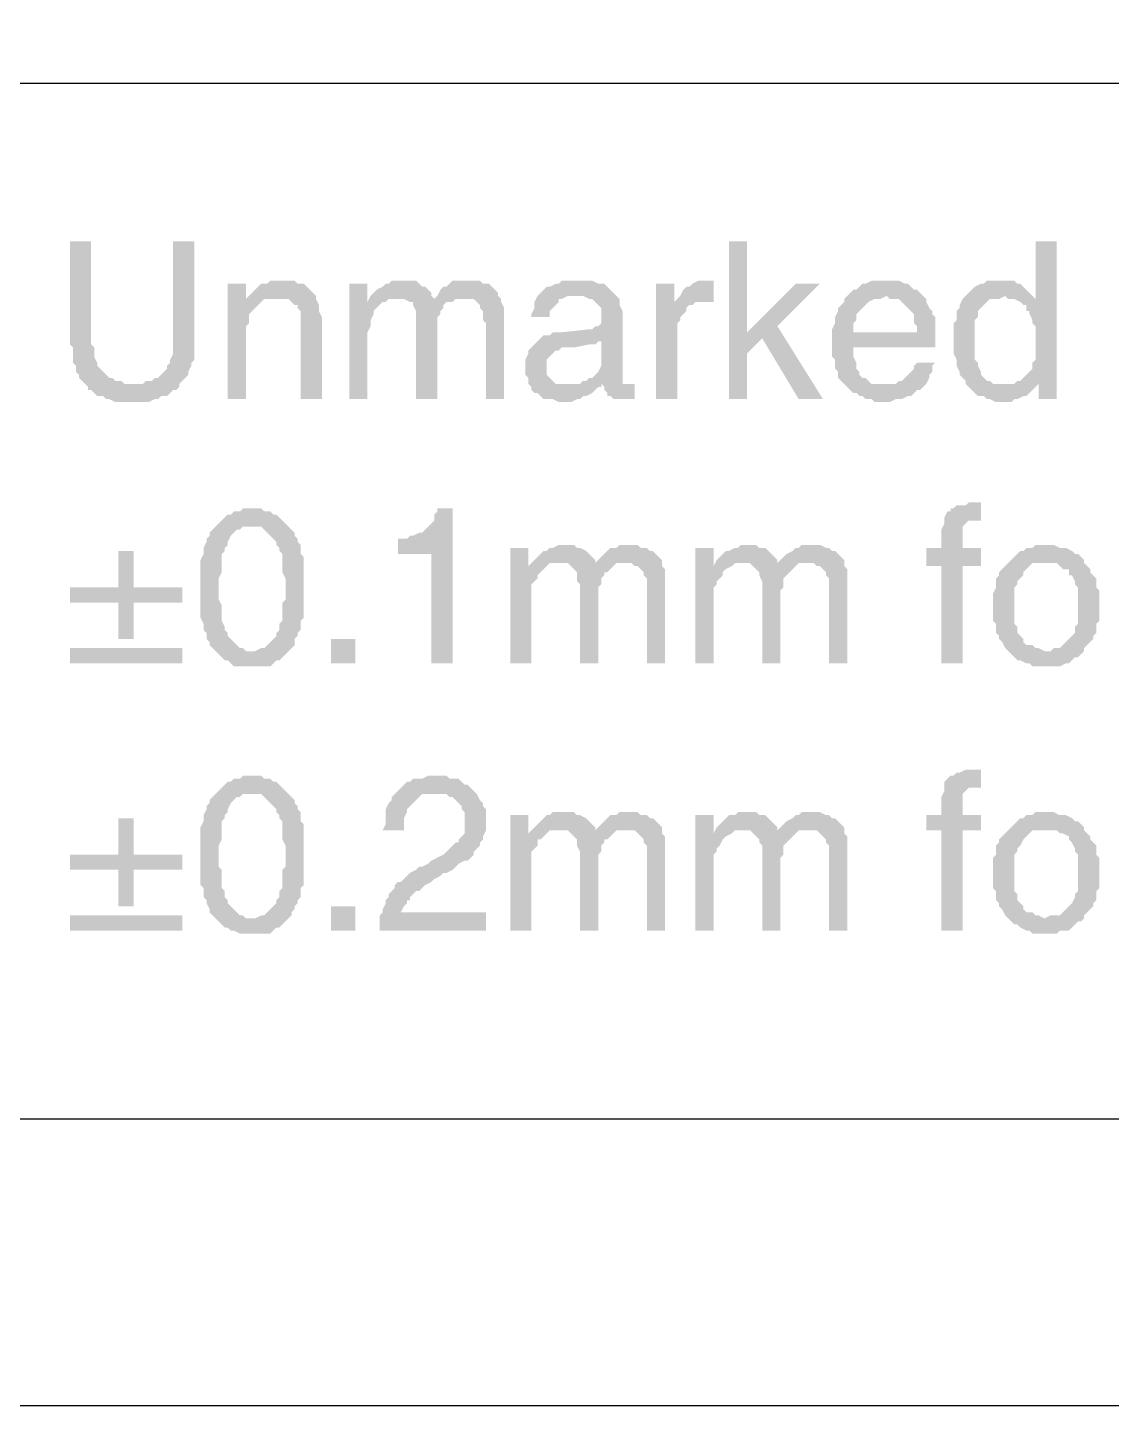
# Model space of a CAD drawing. Header units: millimetres. Extents: x 1399 to 2555, y 1196 to 1555.
# Drawn here: x 1984.7 to 2000.81, y 1257.55 to 1278.03 of the extents above; entities that cross this region are included whole.
import ezdxf

# ---------------------------------------------------------------- set-up
doc = ezdxf.new("R2010")
doc.units = ezdxf.units.MM

msp = doc.modelspace()

# ---------------------------------------------------------------- hatches: boundary and pattern name
at = {"transparency": 33554559}
for points in [[(1985.64386, 1274.85535), (1985.32793, 1274.85535), (1985.32793, 1273.32086), (1985.37306, 1273.27572), (1985.37306, 1273.05006), (1985.4182, 1273.00493), (1985.4182, 1272.91467), (1985.46333, 1272.86953), (1985.46333, 1272.8244), (1985.50846, 1272.77927), (1985.55359, 1272.73414), (1986.27571, 1272.73414), (1986.14031, 1272.73414), (1986.09518, 1272.77927), (1986.00491, 1272.77927), (1985.95978, 1272.8244), (1985.91465, 1272.8244), (1985.86952, 1272.86953), (1985.82438, 1272.91467), (1985.82438, 1272.91467), (1985.77925, 1272.9598), (1985.73412, 1273.00493), (1985.73412, 1273.05006), (1985.68899, 1273.14033), (1985.68899, 1273.27572), (1985.64386, 1273.32086), (1985.64386, 1273.41112)], [(1987.17835, 1274.85535), (1986.86242, 1274.85535), (1986.86242, 1273.18546), (1986.81729, 1273.09519), (1986.81729, 1273.05006), (1986.77216, 1273.00493), (1986.77216, 1272.9598), (1986.72703, 1272.91467), (1986.6819, 1272.86953), (1986.63676, 1272.8244), (1986.59163, 1272.8244), (1986.5465, 1272.77927), (1986.45624, 1272.77927), (1986.4111, 1272.73414), (1985.55359, 1272.73414), (1985.59872, 1272.68901), (1985.59872, 1272.64387), (1985.64386, 1272.64387), (1985.68899, 1272.59874), (1985.73412, 1272.55361), (1985.82438, 1272.55361), (1985.86952, 1272.50848), (1985.91465, 1272.50848), (1986.00491, 1272.46334), (1986.50137, 1272.46334), (1986.59163, 1272.50848), (1986.63676, 1272.50848), (1986.6819, 1272.55361), (1986.77216, 1272.55361), (1986.81729, 1272.59874), (1986.86242, 1272.64387), (1986.90756, 1272.64387), (1986.95269, 1272.68901), (1986.95269, 1272.73414), (1986.99782, 1272.77927), (1987.04295, 1272.8244), (1987.08809, 1272.86953), (1987.08809, 1272.91467), (1987.13322, 1273.00493), (1987.13322, 1273.05006), (1987.17835, 1273.09519), (1987.17835, 1273.36599)], [(1995.39241, 1274.85535), (1995.12161, 1274.85535), (1995.12161, 1272.50848), (1995.39241, 1272.50848), (1995.39241, 1273.18546), (1995.61807, 1273.41112), (1995.39241, 1273.50138)], [(1999.99589, 1274.85535), (1999.67996, 1274.85535), (1999.67996, 1273.99784), (1999.4543, 1273.95271), (1999.49943, 1273.90757), (1999.54457, 1273.90757), (1999.54457, 1273.81731), (1999.5897, 1273.81731), (1999.5897, 1273.77218), (1999.63483, 1273.68191), (1999.63483, 1273.63678), (1999.67996, 1273.59165), (1999.67996, 1273.09519), (1999.63483, 1273.05006), (1999.63483, 1272.9598), (1999.5897, 1272.91467), (1999.54457, 1272.86953), (1999.54457, 1272.86953), (1999.49943, 1272.8244), (1999.4543, 1272.77927), (1999.40917, 1272.77927), (1999.72509, 1272.73414), (1999.72509, 1272.50848), (1999.99589, 1272.50848)], [(1987.9456, 1274.2235), (1987.6748, 1274.2235), (1987.6748, 1272.50848), (1987.9456, 1272.50848), (1987.9456, 1273.45625), (1987.9456, 1273.59165), (1987.99073, 1273.63678), (1987.99073, 1273.77218), (1988.03586, 1273.81731), (1988.08099, 1273.86244), (1988.08099, 1273.86244), (1988.12613, 1273.90757), (1988.17126, 1273.95271), (1987.9456, 1273.99784)], [(1988.44205, 1274.26863), (1988.30665, 1274.26863), (1988.26152, 1274.2235), (1988.17126, 1274.2235), (1988.12613, 1274.17837), (1988.08099, 1274.13323), (1988.03586, 1274.0881), (1987.99073, 1274.04297), (1987.9456, 1273.99784), (1988.17126, 1273.95271), (1988.21639, 1273.99784), (1988.39692, 1273.99784), (1988.98364, 1274.04297), (1988.9385, 1274.0881), (1988.89337, 1274.13323), (1988.89337, 1274.13323), (1988.84824, 1274.17837), (1988.80311, 1274.2235), (1988.71284, 1274.2235), (1988.66771, 1274.26863), (1988.53232, 1274.26863)], [(1989.75088, 1274.2235), (1989.48009, 1274.2235), (1989.48009, 1272.50848), (1989.75088, 1272.50848), (1989.75088, 1273.50138), (1989.79602, 1273.59165), (1989.79602, 1273.68191), (1989.84115, 1273.77218), (1989.84115, 1273.81731), (1989.88628, 1273.86244), (1989.93141, 1273.90757), (1989.97654, 1273.95271), (1990.02168, 1273.95271), (1989.75088, 1273.95271)], [(1990.24734, 1274.26863), (1990.11194, 1274.26863), (1990.06681, 1274.2235), (1990.02168, 1274.2235), (1989.97654, 1274.17837), (1989.88628, 1274.13323), (1989.84115, 1274.0881), (1989.79602, 1274.04297), (1989.75088, 1273.95271), (1990.02168, 1273.95271), (1990.06681, 1273.99784), (1990.20221, 1273.99784), (1990.69866, 1274.04297), (1990.69866, 1274.0881), (1990.65353, 1274.13323), (1990.60839, 1274.17837), (1990.56326, 1274.17837), (1990.51813, 1274.2235), (1990.473, 1274.26863), (1990.3376, 1274.26863)], [(1991.19511, 1274.26863), (1991.01458, 1274.26863), (1990.96945, 1274.2235), (1990.92432, 1274.17837), (1990.87919, 1274.17837), (1990.83406, 1274.13323), (1990.78892, 1274.04297), (1990.74379, 1273.99784), (1990.29247, 1273.99784), (1990.38273, 1273.95271), (1990.42787, 1273.95271), (1990.42787, 1273.90757), (1990.473, 1273.81731), (1990.473, 1272.50848), (1990.78892, 1272.50848), (1990.78892, 1273.50138), (1990.78892, 1273.72705), (1990.83406, 1273.77218), (1990.83406, 1273.81731), (1990.87919, 1273.86244), (1990.87919, 1273.90757), (1990.92432, 1273.95271), (1991.01458, 1273.95271), (1991.05972, 1273.99784), (1991.19511, 1273.99784), (1991.69157, 1274.04297), (1991.69157, 1274.0881), (1991.64643, 1274.13323), (1991.64643, 1274.13323), (1991.6013, 1274.17837), (1991.55617, 1274.2235), (1991.46591, 1274.2235), (1991.42077, 1274.26863), (1991.28538, 1274.26863)], [(1992.91014, 1274.26863), (1992.63934, 1274.26863), (1992.59421, 1274.2235), (1992.54908, 1274.2235), (1992.45881, 1274.17837), (1992.41368, 1274.17837), (1992.36855, 1274.13323), (1992.36855, 1274.13323), (1992.32342, 1274.0881), (1992.27829, 1274.04297), (1992.23315, 1273.95271), (1992.23315, 1273.86244), (1992.18802, 1273.77218), (1992.18802, 1273.72705), (1992.45881, 1273.72705), (1992.45881, 1273.81731), (1992.50395, 1273.86244), (1992.54908, 1273.90757), (1992.59421, 1273.95271), (1992.59421, 1273.99784), (1992.63934, 1273.99784), (1992.72961, 1274.04297), (1993.45172, 1274.04297), (1993.40659, 1274.0881), (1993.36146, 1274.13323), (1993.31633, 1274.17837), (1993.27119, 1274.2235), (1993.18093, 1274.2235), (1993.09066, 1274.26863), (1992.95527, 1274.26863)], [(1994.30923, 1274.2235), (1994.03844, 1274.2235), (1994.03844, 1272.50848), (1994.35437, 1272.50848), (1994.35437, 1273.63678), (1994.3995, 1273.68191), (1994.3995, 1273.72705), (1994.44463, 1273.77218), (1994.48976, 1273.81731), (1994.48976, 1273.86244), (1994.53489, 1273.90757), (1994.58003, 1273.90757), (1994.30923, 1273.95271)], [(1994.80569, 1274.26863), (1994.67029, 1274.26863), (1994.58003, 1274.2235), (1994.53489, 1274.17837), (1994.48976, 1274.17837), (1994.44463, 1274.13323), (1994.3995, 1274.04297), (1994.3995, 1274.04297), (1994.35437, 1273.99784), (1994.85082, 1273.95271), (1994.89595, 1273.95271), (1994.89595, 1274.26863), (1994.85082, 1274.26863)], [(1996.47558, 1274.2235), (1996.11452, 1274.2235), (1995.39241, 1273.50138), (1995.61807, 1273.41112), (1996.15965, 1272.50848), (1996.52071, 1272.50848), (1995.84373, 1273.59165)], [(1997.46849, 1274.26863), (1997.24282, 1274.26863), (1997.15256, 1274.2235), (1997.10743, 1274.2235), (1997.0623, 1274.17837), (1997.01716, 1274.13323), (1996.97203, 1274.13323), (1996.9269, 1274.0881), (1996.88177, 1274.04297), (1997.46849, 1274.04297), (1997.51362, 1273.99784), (1997.64901, 1273.99784), (1997.69415, 1273.95271), (1997.73928, 1273.90757), (1997.78441, 1273.86244), (1997.78441, 1273.86244), (1997.82954, 1273.81731), (1997.87467, 1273.77218), (1997.87467, 1273.63678), (1997.91981, 1273.59165), (1997.91981, 1273.50138), (1996.65611, 1273.50138), (1996.65611, 1273.14033), (1996.70124, 1273.09519), (1996.70124, 1272.9598), (1996.74637, 1272.91467), (1996.74637, 1272.8244), (1996.7915, 1272.77927), (1996.83663, 1272.73414), (1996.88177, 1272.68901), (1996.88177, 1272.68901), (1996.9269, 1272.64387), (1996.97203, 1272.59874), (1997.01716, 1272.59874), (1997.0623, 1272.55361), (1997.10743, 1272.55361), (1997.15256, 1272.50848), (1997.24282, 1272.50848), (1997.28796, 1272.46334), (1997.51362, 1272.46334), (1997.60388, 1272.50848), (1997.69415, 1272.50848), (1997.78441, 1272.55361), (1997.82954, 1272.55361), (1997.87467, 1272.59874), (1997.91981, 1272.64387), (1997.96494, 1272.64387), (1998.01007, 1272.68901), (1997.46849, 1272.73414), (1997.24282, 1272.73414), (1997.19769, 1272.77927), (1997.15256, 1272.8244), (1997.10743, 1272.8244), (1997.0623, 1272.86953), (1997.0623, 1272.91467), (1997.01716, 1272.9598), (1997.01716, 1273.05006), (1996.97203, 1273.14033), (1996.97203, 1273.27572), (1998.1906, 1273.27572), (1998.1906, 1273.72705), (1998.14547, 1273.77218), (1998.14547, 1273.81731), (1998.10034, 1273.86244), (1998.0552, 1273.95271), (1998.0552, 1273.99784), (1998.01007, 1274.04297), (1997.96494, 1274.0881), (1997.91981, 1274.13323), (1997.87467, 1274.13323), (1997.82954, 1274.17837), (1997.78441, 1274.2235), (1997.73928, 1274.2235), (1997.64901, 1274.26863), (1997.51362, 1274.26863)], [(1999.18351, 1274.26863), (1998.95785, 1274.26863), (1998.91271, 1274.2235), (1998.86758, 1274.2235), (1998.77732, 1274.17837), (1998.73219, 1274.13323), (1998.68705, 1274.0881), (1998.64192, 1274.04297), (1999.22864, 1274.04297), (1999.27377, 1273.99784), (1999.36404, 1273.99784), (1999.4543, 1273.95271), (1999.67996, 1273.99784), (1999.67996, 1273.99784), (1999.63483, 1274.04297), (1999.5897, 1274.0881), (1999.54457, 1274.13323), (1999.49943, 1274.17837), (1999.4543, 1274.2235), (1999.40917, 1274.2235), (1999.36404, 1274.26863), (1999.22864, 1274.26863)], [(1988.98364, 1274.04297), (1988.39692, 1273.99784), (1988.57745, 1273.99784), (1988.62258, 1273.95271), (1988.66771, 1273.90757), (1988.71284, 1273.90757), (1988.71284, 1273.86244), (1988.75798, 1273.81731), (1988.75798, 1272.50848), (1989.0739, 1272.50848), (1989.0739, 1273.72705), (1989.02877, 1273.81731), (1989.02877, 1273.90757), (1988.98364, 1273.99784)], [(1991.69157, 1274.04297), (1991.19511, 1273.99784), (1991.33051, 1273.99784), (1991.37564, 1273.95271), (1991.42077, 1273.90757), (1991.42077, 1273.86244), (1991.46591, 1273.81731), (1991.46591, 1273.68191), (1991.51104, 1273.63678), (1991.51104, 1272.50848), (1991.78183, 1272.50848), (1991.78183, 1273.72705), (1991.78183, 1273.86244), (1991.7367, 1273.95271), (1991.7367, 1273.99784)], [(1993.45172, 1274.04297), (1992.865, 1274.04297), (1992.95527, 1274.04297), (1993.04553, 1273.99784), (1993.09066, 1273.99784), (1993.1358, 1273.95271), (1993.18093, 1273.90757), (1993.22606, 1273.86244), (1993.22606, 1273.63678), (1993.18093, 1273.59165), (1993.1358, 1273.59165), (1993.09066, 1273.54652), (1993.04553, 1273.54652), (1992.63934, 1273.50138), (1992.50395, 1273.50138), (1992.45881, 1273.45625), (1992.36855, 1273.45625), (1992.32342, 1273.41112), (1993.22606, 1273.36599), (1993.22606, 1273.09519), (1993.22606, 1273.00493), (1993.18093, 1272.91467), (1993.1358, 1272.86953), (1993.09066, 1272.8244), (1993.04553, 1272.8244), (1993.0004, 1272.77927), (1992.95527, 1272.77927), (1992.91014, 1272.73414), (1992.68447, 1272.73414), (1992.18802, 1272.68901), (1992.18802, 1272.64387), (1992.23315, 1272.59874), (1992.27829, 1272.59874), (1992.32342, 1272.55361), (1992.36855, 1272.50848), (1992.50395, 1272.50848), (1992.59421, 1272.46334), (1992.77474, 1272.46334), (1992.865, 1272.50848), (1992.91014, 1272.50848), (1992.95527, 1272.55361), (1993.0004, 1272.55361), (1993.09066, 1272.59874), (1993.1358, 1272.64387), (1993.18093, 1272.68901), (1993.22606, 1272.68901), (1993.22606, 1272.73414), (1993.54199, 1272.73414), (1993.54199, 1273.81731), (1993.49685, 1273.90757), (1993.49685, 1273.99784)], [(1994.35437, 1273.99784), (1994.30923, 1273.95271), (1994.58003, 1273.90757), (1994.62516, 1273.95271), (1994.85082, 1273.95271)], [(1996.88177, 1274.04297), (1996.83663, 1273.99784), (1996.83663, 1273.95271), (1996.7915, 1273.90757), (1996.74637, 1273.86244), (1996.74637, 1273.81731), (1996.70124, 1273.72705), (1996.70124, 1273.63678), (1996.65611, 1273.54652), (1996.65611, 1273.50138), (1996.97203, 1273.50138), (1996.97203, 1273.63678), (1997.01716, 1273.68191), (1997.01716, 1273.77218), (1997.0623, 1273.81731), (1997.10743, 1273.86244), (1997.10743, 1273.86244), (1997.15256, 1273.90757), (1997.19769, 1273.95271), (1997.28796, 1273.99784), (1997.37822, 1273.99784), (1997.46849, 1274.04297)], [(1998.64192, 1274.04297), (1998.59679, 1273.99784), (1998.55166, 1273.90757), (1998.55166, 1273.86244), (1998.50653, 1273.81731), (1998.50653, 1273.68191), (1998.46139, 1273.63678), (1998.46139, 1273.18546), (1998.50653, 1273.09519), (1998.50653, 1273.00493), (1998.55166, 1272.91467), (1998.55166, 1272.86953), (1998.59679, 1272.8244), (1998.64192, 1272.77927), (1998.64192, 1272.73414), (1998.68705, 1272.68901), (1998.73219, 1272.64387), (1998.77732, 1272.59874), (1998.82245, 1272.55361), (1998.91271, 1272.55361), (1998.95785, 1272.50848), (1999.00298, 1272.50848), (1999.09324, 1272.46334), (1999.3189, 1272.46334), (1999.36404, 1272.50848), (1999.40917, 1272.50848), (1999.49943, 1272.55361), (1999.54457, 1272.55361), (1999.5897, 1272.59874), (1999.63483, 1272.64387), (1999.67996, 1272.68901), (1999.22864, 1272.73414), (1999.04811, 1272.73414), (1999.00298, 1272.77927), (1998.95785, 1272.77927), (1998.91271, 1272.8244), (1998.86758, 1272.86953), (1998.86758, 1272.91467), (1998.82245, 1273.00493), (1998.82245, 1273.05006), (1998.77732, 1273.09519), (1998.77732, 1273.68191), (1998.82245, 1273.72705), (1998.82245, 1273.81731), (1998.86758, 1273.86244), (1998.86758, 1273.86244), (1998.91271, 1273.90757), (1998.95785, 1273.95271), (1999.00298, 1273.99784), (1999.13838, 1273.99784), (1999.22864, 1274.04297)], [(1992.32342, 1273.41112), (1992.27829, 1273.36599), (1992.23315, 1273.32086), (1992.23315, 1273.32086), (1992.18802, 1273.27572), (1992.14289, 1273.23059), (1992.14289, 1273.18546), (1992.09776, 1273.09519), (1992.09776, 1272.9598), (1992.09776, 1272.86953), (1992.14289, 1272.8244), (1992.14289, 1272.73414), (1992.18802, 1272.68901), (1992.68447, 1272.73414), (1992.54908, 1272.73414), (1992.50395, 1272.77927), (1992.45881, 1272.8244), (1992.41368, 1272.86953), (1992.41368, 1273.09519), (1992.45881, 1273.14033), (1992.50395, 1273.18546), (1992.54908, 1273.23059), (1992.59421, 1273.23059), (1992.63934, 1273.27572), (1992.81987, 1273.27572), (1993.04553, 1273.32086), (1993.1358, 1273.32086), (1993.18093, 1273.36599), (1993.22606, 1273.36599)], [(1998.1906, 1273.05006), (1997.91981, 1273.05006), (1997.87467, 1273.00493), (1997.87467, 1272.9598), (1997.82954, 1272.91467), (1997.78441, 1272.86953), (1997.73928, 1272.8244), (1997.69415, 1272.77927), (1997.64901, 1272.77927), (1997.60388, 1272.73414), (1997.46849, 1272.73414), (1998.01007, 1272.68901), (1998.0552, 1272.73414), (1998.10034, 1272.8244), (1998.10034, 1272.86953), (1998.14547, 1272.91467), (1998.14547, 1273.00493)], [(1993.54199, 1272.73414), (1993.22606, 1272.73414), (1993.27119, 1272.68901), (1993.63225, 1272.73414), (1993.63225, 1272.73414)], [(1993.72251, 1272.73414), (1993.63225, 1272.73414), (1993.27119, 1272.68901), (1993.27119, 1272.64387), (1993.31633, 1272.59874), (1993.31633, 1272.55361), (1993.36146, 1272.55361), (1993.40659, 1272.50848), (1993.72251, 1272.50848)], [(1999.40917, 1272.77927), (1999.36404, 1272.73414), (1999.22864, 1272.73414), (1999.67996, 1272.68901), (1999.72509, 1272.73414)], [(1988.03586, 1270.88372), (1987.90046, 1270.88372), (1987.85533, 1270.83859), (1987.76507, 1270.83859), (1987.71994, 1270.79345), (1987.6748, 1270.79345), (1987.62967, 1270.74832), (1987.58454, 1270.70319), (1987.53941, 1270.65806), (1987.49428, 1270.61293), (1988.17126, 1270.61293), (1988.21639, 1270.56779), (1988.26152, 1270.52266), (1988.30665, 1270.47753), (1988.35179, 1270.4324), (1988.39692, 1270.38726), (1988.39692, 1270.34213), (1988.44205, 1270.297), (1988.44205, 1270.25187), (1988.48718, 1270.20674), (1988.48718, 1269.93594), (1988.53232, 1269.84568), (1988.53232, 1269.52975), (1988.48718, 1269.48462), (1988.48718, 1269.21383), (1988.44205, 1269.1687), (1988.44205, 1269.07843), (1988.39692, 1269.0333), (1988.39692, 1268.98817), (1988.39692, 1268.98817), (1988.35179, 1268.94303), (1988.30665, 1268.8979), (1988.26152, 1268.85277), (1988.21639, 1268.80764), (1988.17126, 1268.80764), (1988.08099, 1268.76251), (1987.49428, 1268.76251), (1987.53941, 1268.71737), (1987.58454, 1268.67224), (1987.62967, 1268.62711), (1987.6748, 1268.62711), (1987.71994, 1268.58198), (1987.76507, 1268.53685), (1988.30665, 1268.53685), (1988.35179, 1268.58198), (1988.39692, 1268.62711), (1988.44205, 1268.62711), (1988.48718, 1268.67224), (1988.53232, 1268.71737), (1988.57745, 1268.76251), (1988.62258, 1268.80764), (1988.62258, 1268.80764), (1988.66771, 1268.85277), (1988.66771, 1268.94303), (1988.71284, 1268.98817), (1988.71284, 1269.0333), (1988.75798, 1269.07843), (1988.75798, 1269.21383), (1988.80311, 1269.25896), (1988.80311, 1269.71028), (1988.80311, 1270.1616), (1988.75798, 1270.20674), (1988.75798, 1270.34213), (1988.71284, 1270.38726), (1988.71284, 1270.4324), (1988.66771, 1270.47753), (1988.66771, 1270.52266), (1988.62258, 1270.56779), (1988.62258, 1270.56779), (1988.57745, 1270.61293), (1988.53232, 1270.65806), (1988.48718, 1270.70319), (1988.44205, 1270.74832), (1988.39692, 1270.79345), (1988.35179, 1270.79345), (1988.30665, 1270.83859), (1988.21639, 1270.83859), (1988.17126, 1270.88372), (1988.08099, 1270.88372)], [(1991.01458, 1270.88372), (1990.78892, 1270.88372), (1990.78892, 1270.83859), (1990.74379, 1270.79345), (1990.74379, 1270.70319), (1990.69866, 1270.65806), (1990.65353, 1270.61293), (1990.60839, 1270.56779), (1990.56326, 1270.52266), (1990.51813, 1270.52266), (1990.42787, 1270.47753), (1990.38273, 1270.47753), (1990.3376, 1270.4324), (1990.20221, 1270.4324), (1990.20221, 1270.20674), (1990.69866, 1270.20674), (1990.69866, 1268.58198), (1991.01458, 1268.58198)], [(1998.73219, 1270.97398), (1998.68705, 1270.97398), (1998.64192, 1270.92885), (1998.50653, 1270.92885), (1998.46139, 1270.88372), (1998.41626, 1270.88372), (1998.41626, 1270.83859), (1998.37113, 1270.83859), (1998.326, 1270.74832), (1998.326, 1270.70319), (1998.86758, 1270.70319), (1998.86758, 1270.97398)], [(1987.49428, 1270.61293), (1987.44914, 1270.56779), (1987.44914, 1270.56779), (1987.40401, 1270.52266), (1987.40401, 1270.47753), (1987.35888, 1270.4324), (1987.35888, 1270.38726), (1987.31375, 1270.297), (1987.31375, 1270.20674), (1987.26861, 1270.11647), (1987.26861, 1269.25896), (1987.31375, 1269.1687), (1987.31375, 1269.07843), (1987.35888, 1269.0333), (1987.35888, 1268.94303), (1987.40401, 1268.8979), (1987.40401, 1268.85277), (1987.44914, 1268.80764), (1987.49428, 1268.76251), (1988.03586, 1268.76251), (1987.9456, 1268.76251), (1987.90046, 1268.80764), (1987.85533, 1268.80764), (1987.8102, 1268.85277), (1987.76507, 1268.8979), (1987.71994, 1268.94303), (1987.6748, 1268.98817), (1987.6748, 1269.0333), (1987.62967, 1269.07843), (1987.62967, 1269.12356), (1987.58454, 1269.21383), (1987.58454, 1269.43949), (1987.53941, 1269.52975), (1987.53941, 1269.84568), (1987.58454, 1269.93594), (1987.58454, 1270.20674), (1987.62967, 1270.25187), (1987.62967, 1270.297), (1987.6748, 1270.34213), (1987.6748, 1270.38726), (1987.6748, 1270.38726), (1987.71994, 1270.47753), (1987.76507, 1270.52266), (1987.8102, 1270.56779), (1987.85533, 1270.56779), (1987.90046, 1270.61293), (1988.03586, 1270.61293)], [(1998.326, 1270.70319), (1998.326, 1270.65806), (1998.28086, 1270.56779), (1998.28086, 1270.297), (1998.0552, 1270.297), (1998.0552, 1270.02621), (1998.28086, 1270.02621), (1998.28086, 1268.58198), (1998.59679, 1268.58198), (1998.59679, 1270.02621), (1998.86758, 1270.02621), (1998.86758, 1270.297), (1998.59679, 1270.297), (1998.59679, 1270.61293), (1998.64192, 1270.65806), (1998.64192, 1270.65806), (1998.68705, 1270.70319), (1998.77732, 1270.70319)], [(1986.27571, 1270.25187), (1986.05005, 1270.25187), (1986.05005, 1269.71028), (1985.32793, 1269.71028), (1985.32793, 1269.48462), (1986.05005, 1269.48462), (1986.05005, 1268.94303), (1986.27571, 1268.94303), (1986.27571, 1269.48462), (1986.99782, 1269.48462), (1986.99782, 1269.71028), (1986.27571, 1269.71028)], [(1992.14289, 1270.297), (1991.8721, 1270.297), (1991.8721, 1268.58198), (1992.18802, 1268.58198), (1992.18802, 1269.75541), (1992.23315, 1269.80055), (1992.27829, 1269.84568), (1992.27829, 1269.89081), (1992.32342, 1269.93594), (1992.36855, 1269.98107), (1992.41368, 1270.02621), (1992.14289, 1270.02621)], [(1992.68447, 1270.34213), (1992.59421, 1270.34213), (1992.50395, 1270.297), (1992.45881, 1270.297), (1992.41368, 1270.25187), (1992.36855, 1270.25187), (1992.32342, 1270.20674), (1992.27829, 1270.1616), (1992.23315, 1270.11647), (1992.14289, 1270.02621), (1992.41368, 1270.02621), (1992.45881, 1270.07134), (1992.59421, 1270.07134), (1993.1358, 1270.11647), (1993.09066, 1270.1616), (1993.04553, 1270.20674), (1993.04553, 1270.20674), (1993.0004, 1270.25187), (1992.91014, 1270.297), (1992.865, 1270.297), (1992.81987, 1270.34213), (1992.72961, 1270.34213)], [(1993.63225, 1270.34213), (1993.49685, 1270.34213), (1993.45172, 1270.297), (1993.36146, 1270.297), (1993.31633, 1270.25187), (1993.27119, 1270.20674), (1993.22606, 1270.1616), (1993.18093, 1270.11647), (1993.1358, 1270.07134), (1992.72961, 1270.07134), (1992.77474, 1270.02621), (1992.81987, 1269.98107), (1992.81987, 1269.98107), (1992.865, 1269.93594), (1992.865, 1269.80055), (1992.91014, 1269.75541), (1992.91014, 1268.58198), (1993.18093, 1268.58198), (1993.18093, 1269.71028), (1993.22606, 1269.75541), (1993.22606, 1269.84568), (1993.27119, 1269.89081), (1993.27119, 1269.93594), (1993.31633, 1269.93594), (1993.36146, 1269.98107), (1993.40659, 1270.02621), (1993.45172, 1270.07134), (1993.58712, 1270.07134), (1994.1287, 1270.11647), (1994.08357, 1270.1616), (1994.03844, 1270.20674), (1994.03844, 1270.20674), (1993.99331, 1270.25187), (1993.94818, 1270.25187), (1993.90304, 1270.297), (1993.81278, 1270.297), (1993.76765, 1270.34213), (1993.67738, 1270.34213)], [(1994.89595, 1270.297), (1994.62516, 1270.297), (1994.62516, 1268.58198), (1994.89595, 1268.58198), (1994.89595, 1269.71028), (1994.94108, 1269.75541), (1994.94108, 1269.80055), (1994.98622, 1269.84568), (1995.03135, 1269.89081), (1995.03135, 1269.93594), (1995.07648, 1269.98107), (1995.16674, 1270.02621), (1994.89595, 1270.02621)], [(1995.39241, 1270.34213), (1995.30214, 1270.34213), (1995.25701, 1270.297), (1995.21188, 1270.297), (1995.12161, 1270.25187), (1995.07648, 1270.25187), (1995.03135, 1270.20674), (1994.98622, 1270.1616), (1994.94108, 1270.11647), (1994.89595, 1270.02621), (1995.16674, 1270.02621), (1995.21188, 1270.07134), (1995.34727, 1270.07134), (1995.84373, 1270.11647), (1995.79859, 1270.1616), (1995.75346, 1270.20674), (1995.75346, 1270.20674), (1995.70833, 1270.25187), (1995.6632, 1270.297), (1995.57293, 1270.297), (1995.5278, 1270.34213), (1995.48267, 1270.34213)], [(1996.34018, 1270.34213), (1996.20478, 1270.34213), (1996.15965, 1270.297), (1996.11452, 1270.297), (1996.06939, 1270.25187), (1995.97912, 1270.20674), (1995.93399, 1270.1616), (1995.88886, 1270.11647), (1995.84373, 1270.07134), (1995.43754, 1270.07134), (1995.48267, 1270.02621), (1995.5278, 1269.98107), (1995.5278, 1269.98107), (1995.57293, 1269.93594), (1995.57293, 1269.89081), (1995.61807, 1269.80055), (1995.61807, 1268.58198), (1995.88886, 1268.58198), (1995.88886, 1269.66515), (1995.93399, 1269.71028), (1995.93399, 1269.84568), (1995.97912, 1269.89081), (1996.02426, 1269.93594), (1996.02426, 1269.93594), (1996.06939, 1269.98107), (1996.11452, 1270.02621), (1996.15965, 1270.07134), (1996.29505, 1270.07134), (1996.83663, 1270.11647), (1996.7915, 1270.1616), (1996.74637, 1270.20674), (1996.74637, 1270.20674), (1996.70124, 1270.25187), (1996.65611, 1270.25187), (1996.61097, 1270.297), (1996.56584, 1270.297), (1996.47558, 1270.34213), (1996.43045, 1270.34213)], [(1999.81536, 1270.34213), (1999.67996, 1270.34213), (1999.63483, 1270.297), (1999.54457, 1270.297), (1999.49943, 1270.25187), (1999.4543, 1270.25187), (1999.40917, 1270.20674), (1999.36404, 1270.1616), (1999.3189, 1270.11647), (1999.27377, 1270.07134), (1999.27377, 1270.07134), (1999.22864, 1270.02621), (1999.18351, 1269.98107), (1999.13838, 1269.93594), (1999.13838, 1269.89081), (1999.09324, 1269.84568), (1999.09324, 1269.71028), (1999.04811, 1269.62002), (1999.04811, 1269.43949), (1999.04811, 1269.21383), (1999.09324, 1269.1687), (1999.09324, 1269.0333), (1999.13838, 1268.98817), (1999.13838, 1268.94303), (1999.18351, 1268.8979), (1999.22864, 1268.80764), (1999.27377, 1268.76251), (1999.81536, 1268.76251), (1999.72509, 1268.80764), (1999.67996, 1268.80764), (1999.63483, 1268.85277), (1999.54457, 1268.85277), (1999.49943, 1268.8979), (1999.49943, 1268.94303), (1999.4543, 1268.98817), (1999.40917, 1269.0333), (1999.40917, 1269.12356), (1999.36404, 1269.1687), (1999.36404, 1269.71028), (1999.40917, 1269.75541), (1999.40917, 1269.80055), (1999.4543, 1269.84568), (1999.49943, 1269.89081), (1999.49943, 1269.93594), (1999.54457, 1269.98107), (1999.5897, 1270.02621), (1999.63483, 1270.07134), (1999.81536, 1270.07134), (2000.40208, 1270.11647), (2000.35694, 1270.1616), (2000.31181, 1270.20674), (2000.26668, 1270.20674), (2000.22155, 1270.25187), (2000.13128, 1270.297), (2000.04102, 1270.297), (1999.95075, 1270.34213), (1999.90562, 1270.34213)], [(1994.1287, 1270.11647), (1993.58712, 1270.07134), (1993.67738, 1270.07134), (1993.72251, 1270.02621), (1993.76765, 1270.02621), (1993.81278, 1269.98107), (1993.85791, 1269.93594), (1993.85791, 1269.89081), (1993.90304, 1269.84568), (1993.90304, 1268.58198), (1994.17384, 1268.58198), (1994.17384, 1269.98107), (1994.1287, 1270.02621)], [(1996.83663, 1270.11647), (1996.29505, 1270.07134), (1996.38531, 1270.07134), (1996.43045, 1270.02621), (1996.47558, 1270.02621), (1996.52071, 1269.98107), (1996.56584, 1269.93594), (1996.56584, 1269.89081), (1996.61097, 1269.84568), (1996.61097, 1268.58198), (1996.88177, 1268.58198), (1996.88177, 1269.98107), (1996.83663, 1270.02621)], [(2000.40208, 1270.11647), (1999.81536, 1270.07134), (1999.99589, 1270.07134), (2000.04102, 1270.02621), (2000.08615, 1269.98107), (2000.17642, 1269.98107), (2000.17642, 1269.89081), (2000.22155, 1269.89081), (2000.26668, 1269.80055), (2000.26668, 1269.75541), (2000.31181, 1269.71028), (2000.31181, 1269.1687), (2000.26668, 1269.12356), (2000.26668, 1269.0333), (2000.22155, 1268.98817), (2000.17642, 1268.94303), (2000.17642, 1268.94303), (2000.13128, 1268.8979), (2000.08615, 1268.85277), (2000.04102, 1268.80764), (1999.95075, 1268.80764), (1999.90562, 1268.76251), (1999.27377, 1268.76251), (1999.3189, 1268.71737), (1999.36404, 1268.67224), (1999.40917, 1268.62711), (1999.4543, 1268.62711), (1999.54457, 1268.58198), (1999.5897, 1268.58198), (1999.63483, 1268.53685), (2000.04102, 1268.53685), (2000.13128, 1268.58198), (2000.17642, 1268.58198), (2000.22155, 1268.62711), (2000.26668, 1268.67224), (2000.31181, 1268.67224), (2000.35694, 1268.71737), (2000.40208, 1268.76251), (2000.40208, 1268.80764), (2000.44721, 1268.85277), (2000.49234, 1268.8979), (2000.53747, 1268.94303), (2000.53747, 1268.98817), (2000.58261, 1269.0333), (2000.58261, 1269.1687), (2000.62774, 1269.21383), (2000.62774, 1269.43949), (2000.62774, 1269.66515), (2000.58261, 1269.71028), (2000.58261, 1269.84568), (2000.53747, 1269.89081), (2000.49234, 1269.93594), (2000.49234, 1269.98107), (2000.44721, 1270.02621), (2000.40208, 1270.07134)], [(1986.99782, 1268.58198), (1986.99782, 1268.80764), (1985.32793, 1268.80764), (1985.32793, 1268.58198)], [(1989.57035, 1268.58198), (1989.57035, 1268.94303), (1989.2093, 1268.94303), (1989.2093, 1268.58198)], [(1998.73219, 1267.00235), (1998.64192, 1267.00235), (1998.55166, 1266.95722), (1998.50653, 1266.95722), (1998.46139, 1266.91209), (1998.41626, 1266.91209), (1998.37113, 1266.86695), (1998.326, 1266.82182), (1998.326, 1266.73156), (1998.86758, 1266.73156), (1998.86758, 1267.00235)], [(1988.03586, 1266.91209), (1987.90046, 1266.91209), (1987.85533, 1266.86695), (1987.76507, 1266.86695), (1987.71994, 1266.82182), (1987.6748, 1266.82182), (1987.62967, 1266.77669), (1987.58454, 1266.73156), (1987.53941, 1266.68643), (1987.49428, 1266.64129), (1988.17126, 1266.64129), (1988.21639, 1266.59616), (1988.26152, 1266.55103), (1988.30665, 1266.5059), (1988.35179, 1266.46077), (1988.39692, 1266.41563), (1988.39692, 1266.3705), (1988.44205, 1266.32537), (1988.44205, 1266.28024), (1988.48718, 1266.2351), (1988.48718, 1265.96431), (1988.53232, 1265.87405), (1988.53232, 1265.55812), (1988.48718, 1265.51299), (1988.48718, 1265.2422), (1988.44205, 1265.19706), (1988.44205, 1265.1068), (1988.39692, 1265.06167), (1988.39692, 1265.01654), (1988.39692, 1265.01654), (1988.35179, 1264.9714), (1988.30665, 1264.92627), (1988.26152, 1264.88114), (1988.21639, 1264.83601), (1988.17126, 1264.83601), (1988.08099, 1264.79087), (1987.49428, 1264.79087), (1987.53941, 1264.74574), (1987.58454, 1264.70061), (1987.62967, 1264.65548), (1987.6748, 1264.65548), (1987.71994, 1264.61035), (1987.76507, 1264.61035), (1987.85533, 1264.56521), (1988.30665, 1264.56521), (1988.35179, 1264.61035), (1988.39692, 1264.65548), (1988.44205, 1264.65548), (1988.48718, 1264.70061), (1988.53232, 1264.74574), (1988.57745, 1264.79087), (1988.62258, 1264.83601), (1988.62258, 1264.88114), (1988.66771, 1264.92627), (1988.66771, 1264.9714), (1988.71284, 1265.01654), (1988.71284, 1265.06167), (1988.75798, 1265.1068), (1988.75798, 1265.2422), (1988.80311, 1265.28733), (1988.80311, 1265.73865), (1988.80311, 1266.18997), (1988.75798, 1266.2351), (1988.75798, 1266.3705), (1988.71284, 1266.41563), (1988.71284, 1266.46077), (1988.66771, 1266.5059), (1988.66771, 1266.55103), (1988.62258, 1266.59616), (1988.62258, 1266.59616), (1988.57745, 1266.64129), (1988.53232, 1266.68643), (1988.48718, 1266.73156), (1988.44205, 1266.77669), (1988.39692, 1266.82182), (1988.35179, 1266.82182), (1988.30665, 1266.86695), (1988.21639, 1266.86695), (1988.17126, 1266.91209), (1988.08099, 1266.91209)], [(1990.78892, 1266.91209), (1990.65353, 1266.91209), (1990.56326, 1266.86695), (1990.42787, 1266.86695), (1990.38273, 1266.82182), (1990.3376, 1266.82182), (1990.29247, 1266.77669), (1990.24734, 1266.73156), (1990.20221, 1266.68643), (1990.20221, 1266.68643), (1990.15707, 1266.64129), (1990.11194, 1266.59616), (1990.11194, 1266.55103), (1990.06681, 1266.5059), (1990.02168, 1266.41563), (1990.02168, 1266.18997), (1989.97654, 1266.09971), (1990.29247, 1266.09971), (1990.29247, 1266.28024), (1990.3376, 1266.3705), (1990.3376, 1266.41563), (1990.38273, 1266.46077), (1990.42787, 1266.5059), (1990.473, 1266.55103), (1990.51813, 1266.59616), (1990.56326, 1266.64129), (1990.74379, 1266.64129), (1991.33051, 1266.68643), (1991.28538, 1266.73156), (1991.24025, 1266.77669), (1991.19511, 1266.77669), (1991.14998, 1266.82182), (1991.10485, 1266.86695), (1990.96945, 1266.86695), (1990.92432, 1266.91209), (1990.83406, 1266.91209)], [(1998.326, 1266.73156), (1998.326, 1266.68643), (1998.28086, 1266.59616), (1998.28086, 1266.32537), (1998.0552, 1266.32537), (1998.0552, 1266.09971), (1998.28086, 1266.09971), (1998.28086, 1264.61035), (1998.59679, 1264.61035), (1998.59679, 1266.09971), (1998.86758, 1266.09971), (1998.86758, 1266.32537), (1998.59679, 1266.32537), (1998.59679, 1266.64129), (1998.64192, 1266.68643), (1998.64192, 1266.68643), (1998.68705, 1266.73156), (1998.77732, 1266.73156)], [(1987.49428, 1266.64129), (1987.44914, 1266.59616), (1987.44914, 1266.59616), (1987.40401, 1266.55103), (1987.40401, 1266.5059), (1987.35888, 1266.46077), (1987.35888, 1266.41563), (1987.31375, 1266.32537), (1987.31375, 1266.2351), (1987.26861, 1266.14484), (1987.26861, 1265.28733), (1987.31375, 1265.2422), (1987.31375, 1265.1068), (1987.35888, 1265.06167), (1987.35888, 1265.01654), (1987.40401, 1264.92627), (1987.40401, 1264.88114), (1987.44914, 1264.83601), (1987.49428, 1264.79087), (1988.03586, 1264.79087), (1987.9456, 1264.79087), (1987.90046, 1264.83601), (1987.85533, 1264.83601), (1987.8102, 1264.88114), (1987.76507, 1264.92627), (1987.71994, 1264.9714), (1987.6748, 1265.01654), (1987.6748, 1265.06167), (1987.62967, 1265.1068), (1987.62967, 1265.19706), (1987.58454, 1265.2422), (1987.58454, 1265.51299), (1987.53941, 1265.55812), (1987.53941, 1265.87405), (1987.58454, 1265.96431), (1987.58454, 1266.2351), (1987.62967, 1266.28024), (1987.62967, 1266.32537), (1987.6748, 1266.3705), (1987.6748, 1266.41563), (1987.6748, 1266.41563), (1987.71994, 1266.5059), (1987.76507, 1266.55103), (1987.8102, 1266.59616), (1987.85533, 1266.59616), (1987.90046, 1266.64129), (1988.03586, 1266.64129)], [(1991.33051, 1266.68643), (1990.74379, 1266.64129), (1990.92432, 1266.64129), (1990.96945, 1266.59616), (1991.01458, 1266.59616), (1991.05972, 1266.55103), (1991.10485, 1266.5059), (1991.14998, 1266.46077), (1991.14998, 1266.41563), (1991.19511, 1266.3705), (1991.19511, 1266.05458), (1991.14998, 1266.00944), (1991.10485, 1265.96431), (1991.10485, 1265.91918), (1991.05972, 1265.91918), (1991.01458, 1265.87405), (1990.96945, 1265.82891), (1990.92432, 1265.78378), (1990.87919, 1265.73865), (1990.78892, 1265.69352), (1990.78892, 1265.69352), (1990.69866, 1265.64839), (1990.65353, 1265.60325), (1990.56326, 1265.55812), (1990.51813, 1265.55812), (1990.473, 1265.51299), (1990.38273, 1265.46786), (1990.3376, 1265.42273), (1990.29247, 1265.37759), (1990.24734, 1265.33246), (1990.20221, 1265.33246), (1990.15707, 1265.28733), (1990.15707, 1265.2422), (1990.11194, 1265.19706), (1990.06681, 1265.15193), (1990.06681, 1265.1068), (1990.02168, 1265.06167), (1990.02168, 1265.01654), (1989.97654, 1264.92627), (1989.97654, 1264.88114), (1989.93141, 1264.83601), (1989.93141, 1264.61035), (1991.51104, 1264.61035), (1991.51104, 1264.88114), (1990.24734, 1264.88114), (1990.29247, 1264.9714), (1990.3376, 1265.01654), (1990.3376, 1265.06167), (1990.38273, 1265.06167), (1990.38273, 1265.1068), (1990.42787, 1265.15193), (1990.473, 1265.19706), (1990.51813, 1265.19706), (1990.56326, 1265.2422), (1990.60839, 1265.28733), (1990.69866, 1265.33246), (1990.74379, 1265.37759), (1990.83406, 1265.42273), (1990.87919, 1265.46786), (1990.92432, 1265.46786), (1991.01458, 1265.51299), (1991.05972, 1265.55812), (1991.10485, 1265.60325), (1991.19511, 1265.64839), (1991.24025, 1265.64839), (1991.28538, 1265.69352), (1991.33051, 1265.73865), (1991.33051, 1265.78378), (1991.37564, 1265.82891), (1991.42077, 1265.87405), (1991.42077, 1265.91918), (1991.46591, 1265.96431), (1991.46591, 1266.00944), (1991.51104, 1266.09971), (1991.51104, 1266.41563), (1991.46591, 1266.46077), (1991.46591, 1266.5059), (1991.42077, 1266.55103), (1991.37564, 1266.64129)], [(1992.14289, 1266.32537), (1991.8721, 1266.32537), (1991.8721, 1264.61035), (1992.18802, 1264.61035), (1992.18802, 1265.78378), (1992.23315, 1265.82891), (1992.27829, 1265.87405), (1992.27829, 1265.96431), (1992.32342, 1265.96431), (1992.36855, 1266.00944), (1992.41368, 1266.05458), (1992.14289, 1266.05458)], [(1992.68447, 1266.3705), (1992.50395, 1266.3705), (1992.45881, 1266.32537), (1992.41368, 1266.32537), (1992.36855, 1266.28024), (1992.32342, 1266.2351), (1992.27829, 1266.18997), (1992.23315, 1266.14484), (1992.14289, 1266.05458), (1992.41368, 1266.05458), (1992.45881, 1266.09971), (1992.59421, 1266.09971), (1993.1358, 1266.14484), (1993.09066, 1266.18997), (1993.04553, 1266.2351), (1993.04553, 1266.2351), (1993.0004, 1266.28024), (1992.91014, 1266.32537), (1992.865, 1266.32537), (1992.81987, 1266.3705), (1992.72961, 1266.3705)], [(1993.63225, 1266.3705), (1993.49685, 1266.3705), (1993.45172, 1266.32537), (1993.36146, 1266.32537), (1993.31633, 1266.28024), (1993.27119, 1266.2351), (1993.22606, 1266.18997), (1993.18093, 1266.14484), (1993.1358, 1266.09971), (1992.72961, 1266.09971), (1992.77474, 1266.05458), (1992.81987, 1266.00944), (1992.81987, 1266.00944), (1992.865, 1265.96431), (1992.865, 1265.87405), (1992.91014, 1265.78378), (1992.91014, 1264.61035), (1993.18093, 1264.61035), (1993.18093, 1265.73865), (1993.22606, 1265.78378), (1993.22606, 1265.87405), (1993.27119, 1265.91918), (1993.27119, 1265.96431), (1993.31633, 1265.96431), (1993.36146, 1266.00944), (1993.40659, 1266.05458), (1993.45172, 1266.09971), (1993.58712, 1266.09971), (1994.1287, 1266.14484), (1994.08357, 1266.18997), (1994.03844, 1266.2351), (1994.03844, 1266.2351), (1993.99331, 1266.28024), (1993.94818, 1266.28024), (1993.90304, 1266.32537), (1993.81278, 1266.32537), (1993.76765, 1266.3705), (1993.67738, 1266.3705)], [(1994.89595, 1266.32537), (1994.62516, 1266.32537), (1994.62516, 1264.61035), (1994.89595, 1264.61035), (1994.89595, 1265.73865), (1994.94108, 1265.78378), (1994.94108, 1265.82891), (1994.98622, 1265.87405), (1995.03135, 1265.96431), (1995.03135, 1265.96431), (1995.07648, 1266.00944), (1995.16674, 1266.05458), (1994.89595, 1266.05458)], [(1995.39241, 1266.3705), (1995.25701, 1266.3705), (1995.21188, 1266.32537), (1995.12161, 1266.32537), (1995.07648, 1266.28024), (1995.03135, 1266.2351), (1994.98622, 1266.18997), (1994.94108, 1266.14484), (1994.89595, 1266.05458), (1995.16674, 1266.05458), (1995.21188, 1266.09971), (1995.34727, 1266.09971), (1995.84373, 1266.14484), (1995.79859, 1266.18997), (1995.75346, 1266.2351), (1995.75346, 1266.2351), (1995.70833, 1266.28024), (1995.6632, 1266.32537), (1995.57293, 1266.32537), (1995.5278, 1266.3705), (1995.48267, 1266.3705)], [(1996.34018, 1266.3705), (1996.20478, 1266.3705), (1996.15965, 1266.32537), (1996.11452, 1266.32537), (1996.06939, 1266.28024), (1995.97912, 1266.2351), (1995.93399, 1266.18997), (1995.88886, 1266.14484), (1995.84373, 1266.09971), (1995.43754, 1266.09971), (1995.48267, 1266.05458), (1995.5278, 1266.00944), (1995.5278, 1266.00944), (1995.57293, 1265.96431), (1995.57293, 1265.91918), (1995.61807, 1265.87405), (1995.61807, 1264.61035), (1995.88886, 1264.61035), (1995.88886, 1265.69352), (1995.93399, 1265.73865), (1995.93399, 1265.87405), (1995.97912, 1265.91918), (1996.02426, 1265.96431), (1996.02426, 1265.96431), (1996.06939, 1266.00944), (1996.11452, 1266.05458), (1996.15965, 1266.09971), (1996.29505, 1266.09971), (1996.83663, 1266.14484), (1996.7915, 1266.18997), (1996.74637, 1266.2351), (1996.74637, 1266.2351), (1996.70124, 1266.28024), (1996.65611, 1266.28024), (1996.61097, 1266.32537), (1996.56584, 1266.32537), (1996.47558, 1266.3705), (1996.43045, 1266.3705)], [(1999.81536, 1266.3705), (1999.67996, 1266.3705), (1999.63483, 1266.32537), (1999.54457, 1266.32537), (1999.49943, 1266.28024), (1999.4543, 1266.28024), (1999.40917, 1266.2351), (1999.36404, 1266.18997), (1999.3189, 1266.14484), (1999.27377, 1266.09971), (1999.27377, 1266.09971), (1999.22864, 1266.05458), (1999.18351, 1266.00944), (1999.13838, 1265.96431), (1999.13838, 1265.91918), (1999.09324, 1265.87405), (1999.09324, 1265.73865), (1999.04811, 1265.69352), (1999.04811, 1265.46786), (1999.04811, 1265.2422), (1999.09324, 1265.19706), (1999.09324, 1265.06167), (1999.13838, 1265.01654), (1999.13838, 1264.9714), (1999.18351, 1264.92627), (1999.22864, 1264.83601), (1999.27377, 1264.79087), (1999.81536, 1264.79087), (1999.72509, 1264.83601), (1999.67996, 1264.83601), (1999.63483, 1264.88114), (1999.54457, 1264.88114), (1999.49943, 1264.92627), (1999.49943, 1264.9714), (1999.4543, 1265.01654), (1999.40917, 1265.06167), (1999.40917, 1265.15193), (1999.36404, 1265.19706), (1999.36404, 1265.73865), (1999.40917, 1265.78378), (1999.40917, 1265.82891), (1999.4543, 1265.87405), (1999.49943, 1265.96431), (1999.49943, 1265.96431), (1999.54457, 1266.00944), (1999.5897, 1266.05458), (1999.63483, 1266.09971), (1999.81536, 1266.09971), (2000.40208, 1266.14484), (2000.35694, 1266.18997), (2000.31181, 1266.2351), (2000.26668, 1266.2351), (2000.22155, 1266.28024), (2000.13128, 1266.32537), (2000.04102, 1266.32537), (1999.95075, 1266.3705), (1999.90562, 1266.3705)], [(1986.27571, 1266.28024), (1986.05005, 1266.28024), (1986.05005, 1265.73865), (1985.32793, 1265.73865), (1985.32793, 1265.51299), (1986.05005, 1265.51299), (1986.05005, 1264.9714), (1986.27571, 1264.9714), (1986.27571, 1265.51299), (1986.99782, 1265.51299), (1986.99782, 1265.73865), (1986.27571, 1265.73865)], [(1994.1287, 1266.14484), (1993.58712, 1266.09971), (1993.72251, 1266.09971), (1993.76765, 1266.05458), (1993.81278, 1266.00944), (1993.85791, 1265.96431), (1993.85791, 1265.91918), (1993.90304, 1265.87405), (1993.90304, 1264.61035), (1994.17384, 1264.61035), (1994.17384, 1265.82891), (1994.17384, 1266.00944), (1994.1287, 1266.05458)], [(1996.83663, 1266.14484), (1996.29505, 1266.09971), (1996.43045, 1266.09971), (1996.47558, 1266.05458), (1996.52071, 1266.00944), (1996.56584, 1265.96431), (1996.56584, 1265.91918), (1996.61097, 1265.87405), (1996.61097, 1264.61035), (1996.88177, 1264.61035), (1996.88177, 1265.82891), (1996.88177, 1266.00944), (1996.83663, 1266.05458)], [(2000.40208, 1266.14484), (1999.81536, 1266.09971), (1999.99589, 1266.09971), (2000.04102, 1266.05458), (2000.08615, 1266.05458), (2000.17642, 1266.00944), (2000.17642, 1265.96431), (2000.22155, 1265.91918), (2000.26668, 1265.82891), (2000.26668, 1265.78378), (2000.31181, 1265.73865), (2000.31181, 1265.19706), (2000.26668, 1265.15193), (2000.26668, 1265.1068), (2000.22155, 1265.01654), (2000.17642, 1264.9714), (2000.17642, 1264.9714), (2000.13128, 1264.92627), (2000.08615, 1264.88114), (2000.04102, 1264.83601), (1999.90562, 1264.83601), (1999.81536, 1264.79087), (1999.27377, 1264.79087), (1999.3189, 1264.74574), (1999.36404, 1264.70061), (1999.40917, 1264.70061), (1999.4543, 1264.65548), (1999.54457, 1264.61035), (1999.5897, 1264.61035), (1999.63483, 1264.56521), (1999.99589, 1264.56521), (2000.04102, 1264.61035), (2000.17642, 1264.61035), (2000.22155, 1264.65548), (2000.26668, 1264.70061), (2000.31181, 1264.74574), (2000.35694, 1264.74574), (2000.40208, 1264.79087), (2000.40208, 1264.83601), (2000.44721, 1264.88114), (2000.49234, 1264.92627), (2000.53747, 1264.9714), (2000.53747, 1265.01654), (2000.58261, 1265.06167), (2000.58261, 1265.19706), (2000.62774, 1265.2422), (2000.62774, 1265.46786), (2000.62774, 1265.69352), (2000.58261, 1265.73865), (2000.58261, 1265.87405), (2000.53747, 1265.91918), (2000.49234, 1265.96431), (2000.49234, 1266.00944), (2000.44721, 1266.05458), (2000.40208, 1266.09971)], [(1989.57035, 1264.61035), (1989.57035, 1264.9714), (1989.2093, 1264.9714), (1989.2093, 1264.61035)], [(1986.99782, 1264.61035), (1986.99782, 1264.83601), (1985.32793, 1264.83601), (1985.32793, 1264.61035)]]:
    msp.add_hatch(color=256, dxfattribs=at).paths.add_polyline_path(points)

# ---------------------------------------------------------------- linework, layer by layer
msp.add_line((1673.35603, 1261.81215), (2082.61153, 1261.81215))
msp.add_lwpolyline([(2086.64957, 1257.5531), (2086.64957, 1554.5531), (1666.64957, 1554.5531), (1666.64957, 1257.5531)], close=True)
msp.add_lwpolyline([(1686.17365, 1277.20222), (2035.24411, 1277.20222)])
for points in [[(1990.69866, 1274.04297), (1990.20221, 1273.99784), (1990.74379, 1273.99784)], [(1993.1358, 1270.11647), (1992.59421, 1270.07134), (1993.1358, 1270.07134)], [(1995.84373, 1270.11647), (1995.34727, 1270.07134), (1995.84373, 1270.07134)], [(1993.1358, 1266.14484), (1992.59421, 1266.09971), (1993.1358, 1266.09971)], [(1995.84373, 1266.14484), (1995.34727, 1266.09971), (1995.84373, 1266.09971)]]:
    msp.add_solid(points, dxfattribs=at)

doc.saveas('drawing.dxf')
